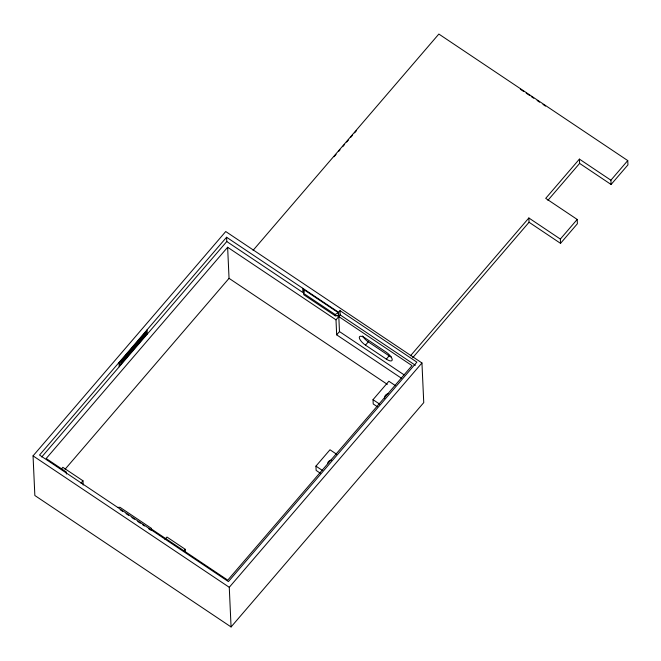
<?xml version="1.0" encoding="UTF-8"?>
<svg xmlns="http://www.w3.org/2000/svg" width="661" height="661" viewBox="0 0 661 661"><rect width="100%" height="100%" fill="white"/><g stroke="black" fill="none" stroke-linecap="round" stroke-linejoin="round"><path stroke-width="0.99" d="M303.672 293.434L303.853 289.634L338.267 312.686L338.407 315.685L335.218 315.809L303.73 294.723L303.672 293.434L335.16 314.52L335.218 315.809M151.204 530.477L151.46 528.395L119.98 507.309L117.592 507.4M33.05 455.867L225.732 231.532L421.949 362.963L423.751 402.615L231.069 626.95L34.851 495.51L33.05 455.867L229.268 587.298L231.069 626.95M338.606 312.289L226.583 237.249L39.52 455.049L228.417 581.581L416.884 362.145L340.01 310.653L338.606 312.289L339.481 331.574L336.672 334.846L401.376 378.183M41.717 456.999L226.781 241.538L226.583 237.249M336.672 334.846L335.995 319.841L227.632 247.264L46.187 458.519L66.315 472.004L66.414 474.061M61.506 468.88L62.845 467.319L82.98 480.803L83.179 485.091M65.059 469.26L229.045 278.339L227.632 247.264M253.064 250.37L438.854 34.05L627.752 160.582L627.95 164.87L611.095 184.493L579.614 163.399L579.416 159.111L610.904 180.205L611.095 184.493M334.094 156.707L336.069 154.401M338.713 151.328L340.035 149.791M342.671 146.717L344.654 144.412M346.637 142.107L348.611 139.802M350.594 137.496L352.577 135.191M354.552 132.886L356.535 130.581M80.964 483.15L82.98 480.803M335.995 319.841L340.2 314.942L340.01 310.653M164.944 539.401L166.96 537.054L185.262 549.316L185.386 551.894M183.923 550.886L185.262 549.316M365.475 345.141A7.618 2.718 40.7 0 1 359.278 337.564A7.618 2.718 40.7 0 1 365.153 338.068L386.024 352.049A7.618 2.718 40.7 0 1 392.221 359.634A7.618 2.718 40.7 0 1 386.338 359.121L365.475 345.141L368.284 341.869L389.147 355.849A7.618 2.718 40.7 0 0 391.452 357.13M386.338 359.121L389.147 355.849M410.489 355.792L528.858 217.981L560.346 239.067L560.536 243.355L529.056 222.261L528.858 217.981M579.416 159.111L545.713 198.358L577.193 219.444L577.392 223.732L560.536 243.355M320.288 473.193L316.14 470.417L315.941 466.129L329.988 449.777L336.623 454.223M377.357 406.738L373.217 403.962L373.019 399.674L388.858 381.232L395.493 385.677M412.704 357.733L529.056 222.261M547.895 200.333L579.614 163.399M229.268 587.298L421.949 362.963M560.346 239.067L577.193 219.444M610.904 180.205L627.752 160.582M335.16 314.52L338.267 312.686M520.331 89.243L523.686 91.499M526.206 93.184L529.56 95.432M531.237 96.556L533.758 98.241M537.112 100.489L539.632 102.174M542.987 104.421L545.507 106.115M340.2 314.942L415.372 365.285M226.781 241.538L302.92 292.542L302.73 288.254M337.093 315.429L412.018 365.616L227.756 580.143L151.146 528.825M339.481 331.574L404.185 374.919M229.045 278.339L387.346 384.372M373.019 399.674L379.654 404.119M315.941 466.129L322.576 470.574M120.145 509.681L122.665 511.366M126.028 513.614L128.54 515.299M131.903 517.546L134.414 519.24M137.777 521.488L140.289 523.173M142.809 524.859L144.486 525.982M148.684 528.792L150.361 529.915M303.853 289.634L303.994 292.633M147.097 329.798L147.287 334.086M151.46 528.395L151.518 529.684M119.005 362.501L119.203 366.789M327.542 463.592A4.619 4.09 -2.6 0 1 331.516 460.031M384.619 398.211A4.619 4.09 -2.6 0 1 388.594 393.584M368.284 341.869A7.618 2.718 40.7 0 1 362.608 335.953M146.279 331.425L119.881 362.162L120.013 365.161L146.42 334.425L146.279 331.425M145.197 333.59L121.046 361.716L121.103 362.996L145.255 334.871L145.197 333.59"/></g></svg>
